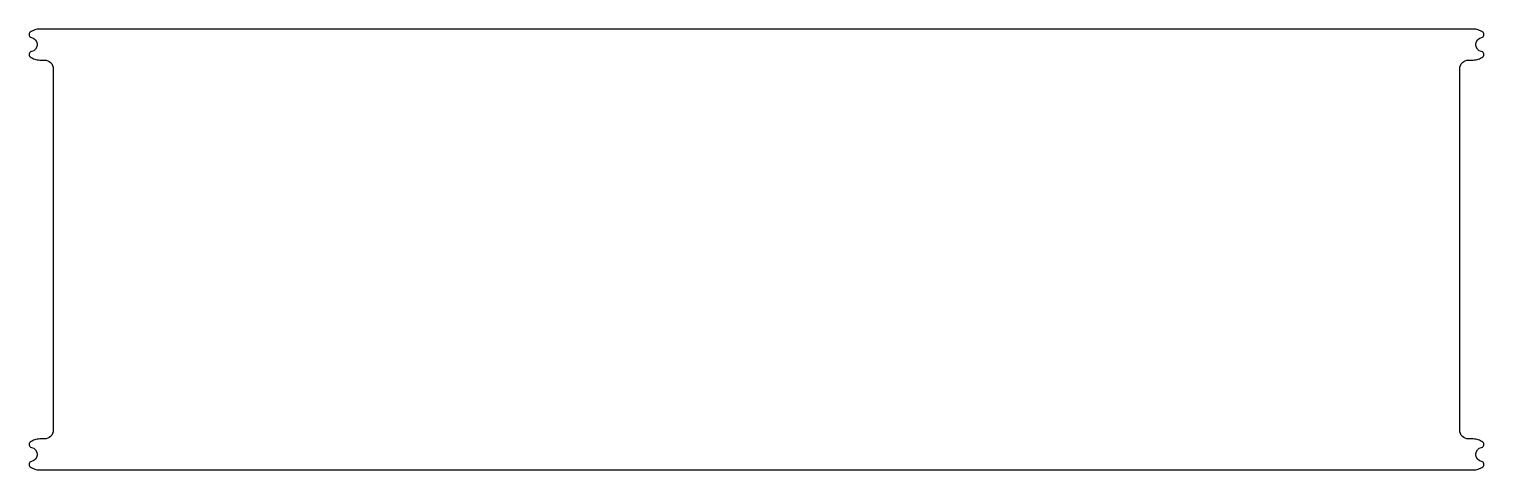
# Model space of a CAD drawing. Header units: millimetres. Extents: x 84 to 336, y -187 to -110.
import ezdxf

# ---------------------------------------------------------------- set-up
doc = ezdxf.new("R2010")
doc.units = ezdxf.units.MM

msp = doc.modelspace()

# ---------------------------------------------------------------- linework, layer by layer
for p, q in [((85.5748, -110.4818), (85.363, -110.5448)), ((85.7911, -110.4365), (85.5748, -110.4818)), ((86.0104, -110.4091), (85.7911, -110.4365)), ((86.2313, -110.4), (86.0104, -110.4091)), ((333.7687, -110.4), (86.2313, -110.4)), ((333.9896, -110.4091), (333.7687, -110.4)), ((334.2089, -110.4365), (333.9896, -110.4091)), ((334.4252, -110.4818), (334.2089, -110.4365)), ((334.637, -110.5448), (334.4252, -110.4818)), ((84.4242, -111.1923), (84.3965, -111.3319)), ((84.3965, -111.3319), (84.4094, -111.4737)), ((84.4094, -111.4737), (84.4616, -111.6061)), ((84.4901, -111.0661), (84.4242, -111.1923)), ((84.4616, -111.6061), (84.549, -111.7184)), ((84.5888, -110.9636), (84.4901, -111.0661)), ((84.549, -111.7184), (84.6646, -111.8016)), ((84.7687, -110.8352), (84.5888, -110.9636)), ((84.6646, -111.8016), (84.7988, -111.8488)), ((84.9586, -110.7221), (84.7687, -110.8352)), ((84.7988, -111.8488), (85.198, -112.0023)), ((85.1571, -110.6251), (84.9586, -110.7221)), ((85.363, -110.5448), (85.1571, -110.6251)), ((85.198, -112.0023), (85.5221, -112.2815)), ((85.5221, -112.2815), (85.7331, -112.6536)), ((85.7331, -112.6536), (85.8062, -113.075)), ((334.1938, -113.075), (334.2669, -112.6536)), ((334.2669, -112.6536), (334.4779, -112.2815)), ((334.4779, -112.2815), (334.802, -112.0023)), ((334.8429, -110.6251), (334.637, -110.5448)), ((334.802, -112.0023), (335.2012, -111.8488)), ((335.0414, -110.7221), (334.8429, -110.6251)), ((335.2313, -110.8352), (335.0414, -110.7221)), ((335.2012, -111.8488), (335.3354, -111.8016)), ((335.4111, -110.9636), (335.2313, -110.8352)), ((335.3354, -111.8016), (335.451, -111.7184)), ((335.5099, -111.0661), (335.4111, -110.9636)), ((335.451, -111.7184), (335.5384, -111.6061)), ((335.5758, -111.1923), (335.5099, -111.0661)), ((335.5384, -111.6061), (335.5906, -111.4737)), ((335.6035, -111.3319), (335.5758, -111.1923)), ((335.5906, -111.4737), (335.6035, -111.3319)), ((84.4094, -114.6763), (84.3965, -114.8181)), ((84.3965, -114.8181), (84.4242, -114.9577)), ((84.4616, -114.5439), (84.4094, -114.6763)), ((84.4242, -114.9577), (84.4901, -115.0839)), ((84.549, -114.4316), (84.4616, -114.5439)), ((84.4901, -115.0839), (84.5889, -115.1864)), ((84.6646, -114.3484), (84.549, -114.4316)), ((84.5889, -115.1864), (84.7687, -115.3148)), ((84.7988, -114.3012), (84.6646, -114.3484)), ((84.7687, -115.3148), (84.9586, -115.4279)), ((85.198, -114.1477), (84.7988, -114.3012)), ((84.9586, -115.4279), (85.1571, -115.5249)), ((85.1571, -115.5249), (85.363, -115.6052)), ((85.5221, -113.8685), (85.198, -114.1477)), ((85.7331, -113.4964), (85.5221, -113.8685)), ((85.8062, -113.075), (85.7331, -113.4964)), ((334.2669, -113.4964), (334.1938, -113.075)), ((334.4779, -113.8685), (334.2669, -113.4964)), ((334.802, -114.1477), (334.4779, -113.8685)), ((334.637, -115.6052), (334.8429, -115.5249)), ((335.2012, -114.3012), (334.802, -114.1477)), ((334.8429, -115.5249), (335.0414, -115.4279)), ((335.0414, -115.4279), (335.2313, -115.3148)), ((335.3354, -114.3484), (335.2012, -114.3012)), ((335.2313, -115.3148), (335.4112, -115.1864)), ((335.451, -114.4316), (335.3354, -114.3484)), ((335.4112, -115.1864), (335.5099, -115.0839)), ((335.5384, -114.5439), (335.451, -114.4316)), ((335.5099, -115.0839), (335.5758, -114.9577)), ((335.5906, -114.6763), (335.5384, -114.5439)), ((335.5758, -114.9577), (335.6035, -114.8181)), ((335.6035, -114.8181), (335.5906, -114.6763)), ((85.363, -115.6052), (85.5748, -115.6682)), ((85.5748, -115.6682), (85.7911, -115.7135)), ((85.7911, -115.7135), (86.0104, -115.7409)), ((86.0104, -115.7409), (86.2313, -115.75)), ((86.2313, -115.75), (87.0562, -115.75)), ((87.0562, -115.75), (87.3489, -115.7788)), ((87.3489, -115.7788), (87.6303, -115.8642)), ((87.6303, -115.8642), (87.8896, -116.0028)), ((87.8896, -116.0028), (88.1169, -116.1893)), ((88.1169, -116.1893), (88.3035, -116.4166)), ((88.3035, -116.4166), (88.4421, -116.676)), ((88.4421, -116.676), (88.5274, -116.9574)), ((88.5274, -116.9574), (88.5562, -117.25)), ((88.5562, -117.25), (88.5562, -179.75)), ((331.4438, -117.25), (331.4726, -116.9574)), ((331.4438, -179.75), (331.4438, -117.25)), ((331.4726, -116.9574), (331.5579, -116.676)), ((331.5579, -116.676), (331.6965, -116.4166)), ((331.6965, -116.4166), (331.8831, -116.1893)), ((331.8831, -116.1893), (332.1104, -116.0028)), ((332.1104, -116.0028), (332.3697, -115.8642)), ((332.3697, -115.8642), (332.6511, -115.7788)), ((332.6511, -115.7788), (332.9438, -115.75)), ((332.9438, -115.75), (333.7687, -115.75)), ((333.7687, -115.75), (333.9896, -115.7409)), ((333.9896, -115.7409), (334.2089, -115.7135)), ((334.2089, -115.7135), (334.4252, -115.6682)), ((334.4252, -115.6682), (334.637, -115.6052)), ((88.1169, -180.8107), (87.8896, -180.9972)), ((88.3035, -180.5834), (88.1169, -180.8107)), ((88.4421, -180.324), (88.3035, -180.5834)), ((88.5274, -180.0426), (88.4421, -180.324)), ((88.5562, -179.75), (88.5274, -180.0426)), ((331.4726, -180.0426), (331.4438, -179.75)), ((331.5579, -180.324), (331.4726, -180.0426)), ((331.6965, -180.5834), (331.5579, -180.324)), ((331.8831, -180.8107), (331.6965, -180.5834)), ((332.1104, -180.9972), (331.8831, -180.8107)), ((84.4242, -182.0423), (84.3965, -182.1819)), ((84.3965, -182.1819), (84.4094, -182.3237)), ((84.4094, -182.3237), (84.4616, -182.4561)), ((84.4901, -181.9161), (84.4242, -182.0423)), ((84.4616, -182.4561), (84.549, -182.5684)), ((84.5888, -181.8136), (84.4901, -181.9161)), ((84.549, -182.5684), (84.6646, -182.6516)), ((84.7687, -181.6852), (84.5888, -181.8136)), ((84.6646, -182.6516), (84.7988, -182.6988)), ((84.9586, -181.5721), (84.7687, -181.6852)), ((84.7988, -182.6988), (85.198, -182.8523)), ((85.1571, -181.4751), (84.9586, -181.5721)), ((85.363, -181.3948), (85.1571, -181.4751)), ((85.198, -182.8523), (85.5221, -183.1315)), ((85.5748, -181.3318), (85.363, -181.3948)), ((85.5221, -183.1315), (85.7331, -183.5036)), ((85.7911, -181.2865), (85.5748, -181.3318)), ((86.0104, -181.2591), (85.7911, -181.2865)), ((86.2313, -181.25), (86.0104, -181.2591)), ((87.0562, -181.25), (86.2313, -181.25)), ((87.3489, -181.2212), (87.0562, -181.25)), ((87.6303, -181.1358), (87.3489, -181.2212)), ((87.8896, -180.9972), (87.6303, -181.1358)), ((332.3697, -181.1358), (332.1104, -180.9972)), ((332.6511, -181.2212), (332.3697, -181.1358)), ((332.9438, -181.25), (332.6511, -181.2212)), ((333.7687, -181.25), (332.9438, -181.25)), ((333.9896, -181.2591), (333.7687, -181.25)), ((334.2089, -181.2865), (333.9896, -181.2591)), ((334.4252, -181.3318), (334.2089, -181.2865)), ((334.2669, -183.5036), (334.4779, -183.1315)), ((334.637, -181.3948), (334.4252, -181.3318)), ((334.4779, -183.1315), (334.802, -182.8523)), ((334.8429, -181.4751), (334.637, -181.3948)), ((334.802, -182.8523), (335.2012, -182.6988)), ((335.0414, -181.5721), (334.8429, -181.4751)), ((335.2313, -181.6852), (335.0414, -181.5721)), ((335.2012, -182.6988), (335.3354, -182.6516)), ((335.4111, -181.8136), (335.2313, -181.6852)), ((335.3354, -182.6516), (335.451, -182.5684)), ((335.5099, -181.9161), (335.4111, -181.8136)), ((335.451, -182.5684), (335.5384, -182.4561)), ((335.5758, -182.0423), (335.5099, -181.9161)), ((335.5384, -182.4561), (335.5906, -182.3237)), ((335.6035, -182.1819), (335.5758, -182.0423)), ((335.5906, -182.3237), (335.6035, -182.1819)), ((84.4094, -185.5263), (84.3965, -185.6681)), ((84.3965, -185.6681), (84.4242, -185.8077)), ((84.4616, -185.3939), (84.4094, -185.5263)), ((84.4242, -185.8077), (84.4901, -185.9339)), ((84.549, -185.2816), (84.4616, -185.3939)), ((84.6646, -185.1984), (84.549, -185.2816)), ((84.7988, -185.1512), (84.6646, -185.1984)), ((85.198, -184.9977), (84.7988, -185.1512)), ((85.5221, -184.7185), (85.198, -184.9977)), ((85.7331, -184.3464), (85.5221, -184.7185)), ((85.7331, -183.5036), (85.8062, -183.925)), ((85.8062, -183.925), (85.7331, -184.3464)), ((334.1938, -183.925), (334.2669, -183.5036)), ((334.2669, -184.3464), (334.1938, -183.925)), ((334.4779, -184.7185), (334.2669, -184.3464)), ((334.802, -184.9977), (334.4779, -184.7185)), ((335.2012, -185.1512), (334.802, -184.9977)), ((335.3354, -185.1984), (335.2012, -185.1512)), ((335.451, -185.2816), (335.3354, -185.1984)), ((335.5384, -185.3939), (335.451, -185.2816)), ((335.5099, -185.9339), (335.5758, -185.8077)), ((335.5906, -185.5263), (335.5384, -185.3939)), ((335.5758, -185.8077), (335.6035, -185.6681)), ((335.6035, -185.6681), (335.5906, -185.5263)), ((84.4901, -185.9339), (84.5889, -186.0364)), ((84.5889, -186.0364), (84.7687, -186.1648)), ((84.7687, -186.1648), (84.9586, -186.2779)), ((84.9586, -186.2779), (85.1571, -186.3749)), ((85.1571, -186.3749), (85.363, -186.4552)), ((85.363, -186.4552), (85.5748, -186.5182)), ((85.5748, -186.5182), (85.7911, -186.5635)), ((85.7911, -186.5635), (86.0104, -186.5909)), ((86.0104, -186.5909), (86.2313, -186.6)), ((86.2313, -186.6), (333.7687, -186.6)), ((333.7687, -186.6), (333.9896, -186.5909)), ((333.9896, -186.5909), (334.2089, -186.5635)), ((334.2089, -186.5635), (334.4252, -186.5182)), ((334.4252, -186.5182), (334.637, -186.4552)), ((334.637, -186.4552), (334.8429, -186.3749)), ((334.8429, -186.3749), (335.0414, -186.2779)), ((335.0414, -186.2779), (335.2313, -186.1648)), ((335.2313, -186.1648), (335.4112, -186.0364)), ((335.4112, -186.0364), (335.5099, -185.9339))]:
    msp.add_line(p, q)

doc.saveas('drawing.dxf')
